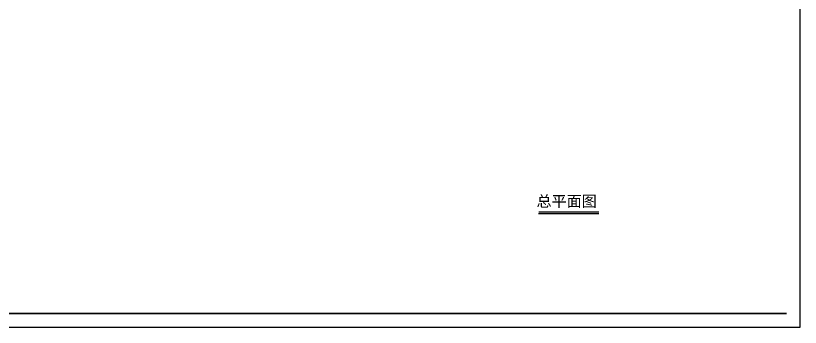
# Model space of a CAD drawing. Extents: x 225694 to 1397201, y -46174 to 794826.
# Drawn here: x 599084 to 883259, y -46174 to 66764 of the extents above; entities that cross this region are included whole.
import ezdxf

# ---------------------------------------------------------------- set-up
doc = ezdxf.new("R2010")
doc.units = 0
doc.header["$LTSCALE"] = 0.5
doc.header["$MEASUREMENT"] = 0
for name, color, linetype in [('1-字', 3, 'Continuous'), ('A-DIM', 2, 'Continuous'), ('BZTU', 7, 'Continuous')]:
    doc.layers.add(name, color=color, linetype=linetype)
doc.layers.add('border', color=7, linetype='Continuous', lineweight=0)
doc.styles.add('HZST', font='')
doc.styles.get('HZST').set_extended_font_data('宋体')

msp = doc.modelspace()

# ---------------------------------------------------------------- linework, layer by layer
at = {"layer": 'A-DIM', "color": 7}
msp.add_line((788413.6, -4963.6), (810309.7, -4963.6), dxfattribs=at)
at = {"layer": 'A-DIM', "color": 7, "elevation": 0}
msp.add_lwpolyline([(788448.9, -4361.7, 500, 500, 0), (810315.3, -4361.7, 500, 500, 0)], format="xyseb", dxfattribs=at)
at = {"layer": 'border', "color": 1}
msp.add_lwpolyline([(878259, -41173.9, 0, 0, 0), (878259, 789826.1, 500, 500, 0), (301259, 789826.1, 500, 500, 0), (301259, -41173.9, 500, 500, 0), (878259, -41173.9, 500, 500, 0)], format="xyseb", dxfattribs=at)
at = {"layer": 'BZTU', "color": 7}
for p, q in [((883259, -46173.9), (883259, 794826.1)), ((288759, -46173.9), (883259, -46173.9))]:
    msp.add_line(p, q, dxfattribs=at)

# ---------------------------------------------------------------- texts
at = {"layer": '1-字', "color": 7, "style": 'HZST'}
msp.add_text('总平面图', height=4000, dxfattribs=at).set_placement((787718.7, -2462.6, 0))

doc.saveas('drawing.dxf')
